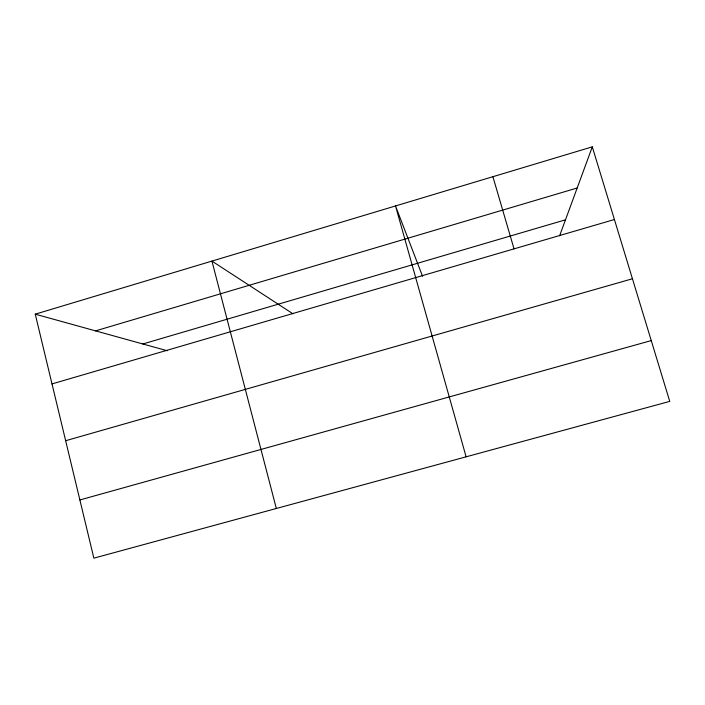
<?xml version="1.0" encoding="UTF-8"?>
<svg xmlns="http://www.w3.org/2000/svg" width="705" height="705" viewBox="0 0 705 705"><rect width="100%" height="100%" fill="white"/><g stroke="black" fill="none" stroke-linecap="round" stroke-linejoin="round"><path stroke-width="1.06" d="M559.603 235.823L592.306 146.843L35.25 314.166L93.862 558.157L669.75 401.383L592.306 146.843M95.554 330.874L577.175 188.006M142.824 343.969L565.489 219.819M52.003 383.917L614.416 219.519M65.653 440.722L632.447 278.766M79.885 499.96L651.253 340.594M35.25 314.166L167.217 350.729M292.919 313.778L211.941 261.097L276.334 508.481M422.551 276.254L395.523 205.948L466.111 456.822M492.91 176.699L514.033 248.865"/></g></svg>
